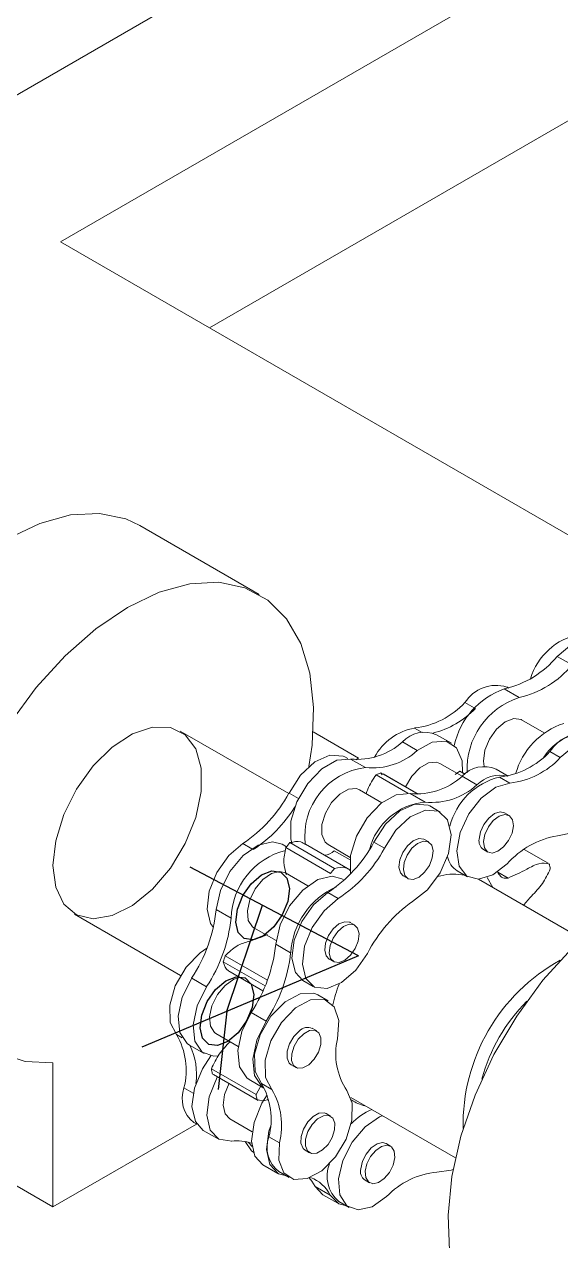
# Model space of a CAD drawing. Header units: millimetres. Extents: x 174 to 988, y 116 to 750.
# Drawn here: x 734.9 to 747.62, y 153.77 to 182.62 of the extents above; entities that cross this region are included whole.
import ezdxf

# ---------------------------------------------------------------- set-up
doc = ezdxf.new("R2010")
doc.units = ezdxf.units.MM
doc.linetypes.add('CENTERX2', pattern=[20.32, 12.7, -2.54, 2.54, -2.54])

msp = doc.modelspace()

# ---------------------------------------------------------------- linework, layer by layer
at = {"color": 7, "linetype": 'Continuous', "lineweight": 15}
for p, q in [((703.985, 163.204), (754.21, 192.198)), ((735.754, 177.461), (757.746, 190.157)), ((739.29, 175.42), (757.746, 186.074)), ((735.754, 177.461), (749.896, 169.297)), ((740.468, 169.098), (737.64, 170.731)), ((747.538, 167.627), (747.892, 167.423)), ((746.282, 166.854), (746.636, 166.65)), ((746.388, 166.875), (746.344, 166.901)), ((745.35, 166.532), (745.571, 166.404)), ((747.225, 165.815), (746.695, 166.121)), ((741.171, 164.371), (738.597, 165.857)), ((741.75, 165.836), (742.825, 165.215)), ((745.027, 165.566), (744.674, 165.77)), ((743.866, 165.598), (744.219, 165.394)), ((747.612, 165.226), (747.365, 165.369)), ((742.568, 165.201), (742.5, 165.241)), ((742.637, 165.192), (742.99, 164.988)), ((742.825, 165.215), (742.758, 165.176)), ((745.282, 164.784), (744.752, 165.089)), ((743.244, 164.818), (743.996, 164.384)), ((743.354, 164.864), (744.232, 164.358)), ((743.354, 164.864), (743.388, 164.817)), ((744.242, 164.357), (743.407, 164.84)), ((745.227, 164.903), (745.12, 164.823)), ((745.227, 164.903), (745.349, 164.833)), ((745.633, 164.578), (745.28, 164.782)), ((745.307, 164.861), (745.352, 164.835)), ((746.372, 164.789), (746.088, 164.953)), ((746.417, 164.621), (746.17, 164.764)), ((741.176, 164.381), (741.398, 164.252)), ((743.38, 164.155), (742.851, 164.461)), ((744.404, 164.172), (744.051, 164.376)), ((744.762, 163.935), (744.515, 164.078)), ((746.395, 163.852), (746.289, 163.914)), ((741.116, 163.11), (741.013, 163.17)), ((741.101, 163.092), (742.161, 162.48)), ((741.198, 163.209), (742.259, 162.597)), ((742.622, 162.561), (741.57, 163.169)), ((742.101, 163.162), (742.63, 162.856)), ((743.439, 163.074), (743.191, 163.217)), ((744.493, 163.224), (744.387, 163.285)), ((745.789, 163.048), (745.895, 162.986)), ((747.32, 162.722), (746.754, 163.049)), ((741.621, 162.184), (741.091, 162.489)), ((745.166, 162.541), (745.414, 162.398)), ((745.345, 162.438), (745.277, 162.447)), ((742.484, 162.32), (742.427, 162.353)), ((743.887, 162.419), (743.993, 162.358)), ((748.122, 160.926), (745.673, 162.34)), ((742.344, 161.881), (742.097, 162.024)), ((739.448, 161.619), (739.801, 161.415)), ((736.09, 161.513), (738.605, 160.061)), ((742.734, 161.252), (742.628, 161.314)), ((740.341, 161.19), (740.871, 160.885)), ((741.215, 160.598), (740.862, 160.802)), ((739.663, 160.527), (740.665, 159.949)), ((742.128, 160.448), (742.234, 160.386)), ((739.615, 160.384), (740.61, 159.809)), ((739.781, 160.141), (740.559, 159.692)), ((738.867, 159.997), (739.22, 159.792)), ((741.505, 159.941), (741.753, 159.798)), ((742.104, 159.453), (741.856, 159.596)), ((740.634, 158.976), (740.281, 159.18)), ((741.835, 158.742), (741.729, 158.804)), ((738.508, 158.657), (738.645, 158.578)), ((738.814, 158.408), (739.167, 158.204)), ((739.442, 158.68), (739.972, 158.374)), ((735.576, 154.567), (735.576, 157.987)), ((739.335, 157.843), (740.396, 157.231)), ((741.229, 157.937), (741.335, 157.876)), ((739.355, 157.728), (740.416, 157.116)), ((739.387, 157.708), (740.448, 157.096)), ((740.228, 157.592), (740.581, 157.387)), ((740.396, 157.231), (740.529, 157.479)), ((740.771, 157.351), (740.523, 157.494)), ((742.643, 157.161), (745.123, 155.73)), ((742.163, 156.719), (742.057, 156.78)), ((738.983, 156.534), (735.576, 154.567)), ((738.92, 156.571), (738.989, 156.531)), ((739.142, 156.384), (739.496, 156.18)), ((739.771, 156.657), (740.3, 156.351)), ((735.576, 154.567), (732.747, 156.2)), ((740.947, 156.085), (740.7, 156.228)), ((741.557, 155.914), (741.663, 155.853)), ((743.585, 156.008), (743.479, 156.069)), ((740.556, 155.568), (740.91, 155.364)), ((740.935, 155.407), (741.182, 155.264)), ((742.149, 154.849), (741.795, 155.053)), ((741.978, 154.857), (741.795, 155.053)), ((742.979, 155.203), (743.086, 155.142)), ((741.978, 154.857), (742.332, 154.653)), ((742.357, 154.697), (742.604, 154.554))]:
    msp.add_line(p, q, dxfattribs=at)
at = {"color": 8, "linetype": 'Continuous', "lineweight": 15}
for p, q in [((744.154, 165.928), (744.336, 165.823)), ((740.081, 163.187), (740.295, 163.064)), ((742.248, 163.014), (742.623, 162.797)), ((746.128, 162.511), (746.372, 162.37)), ((745.876, 162.383), (746.009, 162.146)), ((738.684, 157.391), (738.903, 157.265))]:
    msp.add_line(p, q, dxfattribs=at)
at = {"color": 7, "linetype": 'CENTERX2'}
for p, q in [((741.008, 161.479), (738.832, 162.627)), ((739.703, 159.209), (740.548, 161.722)), ((742.824, 160.521), (741.008, 161.479)), ((742.824, 160.521), (740.334, 159.474)), ((740.334, 159.474), (737.681, 158.359)), ((739.703, 159.209), (739.498, 157.351))]:
    msp.add_line(p, q, dxfattribs=at)
at = {"color": 7, "linetype": 'Continuous', "lineweight": 15, "flags": 128}
for points in [[(731.39, 159.905), (730.99, 160.205), (730.588, 160.709), (730.301, 161.347), (730.136, 162.101), (730.098, 162.947), (730.189, 163.863), (730.405, 164.821), (730.74, 165.793), (731.186, 166.752), (731.727, 167.669), (732.35, 168.517), (733.036, 169.273), (733.765, 169.914), (734.515, 170.421), (735.265, 170.78), (735.994, 170.981), (736.68, 171.017), (737.303, 170.887), (737.64, 170.731)], [(734.556, 166.036), (735.179, 166.885), (735.864, 167.64), (736.593, 168.281), (737.343, 168.788), (738.094, 169.147), (738.823, 169.348), (739.508, 169.384), (740.131, 169.254), (740.673, 168.963), (741.118, 168.518), (741.454, 167.933), (741.67, 167.225), (741.76, 166.414), (741.722, 165.523), (741.648, 165.014)], [(748.56, 167.997), (748.541, 168.007), (748.239, 168.052), (747.887, 167.918), (747.538, 167.627)], [(735.576, 162.664), (735.641, 163.253), (735.833, 163.874), (736.137, 164.48), (736.53, 165.028), (736.984, 165.476), (737.464, 165.791), (737.935, 165.95), (738.363, 165.941), (738.715, 165.765), (738.965, 165.434), (739.095, 164.974), (739.095, 164.418), (738.965, 163.808), (738.715, 163.188), (738.363, 162.606), (737.935, 162.103), (737.464, 161.718), (736.984, 161.479), (736.53, 161.403), (736.137, 161.497), (735.833, 161.752), (735.641, 162.152), (735.576, 162.664)], [(746.695, 166.121), (746.683, 166.127), (746.507, 166.152), (746.303, 166.073), (746.101, 165.902), (745.933, 165.666), (745.824, 165.4), (745.79, 165.145), (745.809, 165.013)], [(747.612, 165.226), (747.962, 165.521), (748.314, 165.649), (748.612, 165.591), (748.807, 165.355), (748.865, 164.98), (748.778, 164.529), (748.56, 164.074), (748.247, 163.691), (747.891, 163.444), (747.549, 163.372)], [(744.219, 165.394), (744.576, 165.591), (744.903, 165.614), (745.151, 165.46), (745.282, 165.152), (745.292, 164.869)], [(741.176, 164.381), (741.449, 164.807), (741.791, 165.127), (742.148, 165.287), (742.459, 165.262), (742.5, 165.241)], [(741.243, 163.197), (741.218, 163.303), (741.223, 163.719), (741.364, 164.179), (741.62, 164.614), (741.951, 164.96), (742.308, 165.162), (742.637, 165.192)], [(744.752, 165.089), (744.678, 165.118), (744.488, 165.103), (744.281, 164.987), (744.089, 164.787), (743.94, 164.535), (743.939, 164.532)], [(742.851, 164.461), (742.777, 164.49), (742.587, 164.474), (742.38, 164.358), (742.187, 164.159), (742.039, 163.907), (741.957, 163.64), (741.954, 163.4), (742.031, 163.222), (742.101, 163.162)], [(746.351, 162.706), (746.01, 162.444), (745.672, 162.34), (745.391, 162.412), (745.21, 162.648), (745.156, 163.012), (745.237, 163.448), (745.442, 163.889), (745.738, 164.267), (746.081, 164.524), (746.417, 164.621)], [(742.636, 162.467), (742.632, 162.487), (742.637, 162.902), (742.778, 163.362), (743.034, 163.798), (743.365, 164.143), (743.722, 164.346), (744.051, 164.376)], [(743.191, 163.217), (743.464, 163.644), (743.807, 163.963), (744.163, 164.124), (744.474, 164.098), (744.515, 164.078)], [(743.439, 163.074), (743.711, 163.501), (744.054, 163.82), (744.41, 163.981), (744.722, 163.955), (744.937, 163.749), (745.021, 163.394), (744.959, 162.951), (744.762, 162.491), (744.463, 162.091), (744.109, 161.816)], [(745.686, 163.293), (745.718, 163.467), (745.799, 163.642), (745.917, 163.793), (746.053, 163.897), (746.187, 163.937), (746.289, 163.914)], [(746.498, 163.607), (746.477, 163.752), (746.405, 163.846), (746.293, 163.876), (746.159, 163.835), (746.023, 163.732), (745.905, 163.581), (745.824, 163.405), (745.792, 163.232), (745.813, 163.087), (745.885, 162.992), (745.997, 162.963), (746.131, 163.003), (746.267, 163.107), (746.385, 163.258), (746.466, 163.433), (746.498, 163.607)], [(739.381, 161.195), (739.315, 161.291), (739.232, 161.631), (739.285, 162.057), (739.465, 162.502), (739.745, 162.9), (740.081, 163.187)], [(739.448, 161.619), (739.551, 162.073), (739.776, 162.523), (740.09, 162.9), (740.445, 163.149), (740.788, 163.231), (741.013, 163.17)], [(743.887, 162.419), (743.817, 162.494), (743.784, 162.629), (743.805, 162.799), (743.876, 162.976), (743.987, 163.135), (744.121, 163.251), (744.257, 163.306), (744.375, 163.292), (744.387, 163.285)], [(744.563, 163.15), (744.481, 163.23), (744.363, 163.244), (744.227, 163.189), (744.093, 163.074), (743.982, 162.915), (743.911, 162.737), (743.89, 162.568), (743.923, 162.433), (744.005, 162.352), (744.124, 162.338), (744.26, 162.393), (744.394, 162.509), (744.505, 162.667), (744.576, 162.845), (744.597, 163.014), (744.563, 163.15)], [(741.091, 162.489), (740.961, 162.524), (740.763, 162.477), (740.557, 162.332), (740.376, 162.113), (740.246, 161.852), (740.188, 161.589), (740.21, 161.364), (740.31, 161.212), (740.341, 161.19)], [(746.24, 151.333), (745.839, 151.633), (745.438, 152.137), (745.15, 152.775), (744.985, 153.528), (744.948, 154.375), (745.038, 155.291), (745.254, 156.249), (745.59, 157.221), (746.035, 158.18), (746.577, 159.096), (747.2, 159.945), (747.885, 160.701), (748.614, 161.342), (749.364, 161.849), (750.115, 162.208), (750.843, 162.408), (751.529, 162.444), (752.152, 162.315), (752.489, 162.158)], [(740.862, 160.802), (740.965, 161.256), (741.19, 161.706), (741.504, 162.084), (741.859, 162.332), (742.202, 162.414), (742.427, 162.353)], [(741.505, 159.941), (741.331, 160.127), (741.247, 160.468), (741.3, 160.893), (741.48, 161.339), (741.76, 161.736), (742.097, 162.024)], [(743.037, 160.581), (742.76, 160.181), (742.424, 159.888), (742.081, 159.748), (741.784, 159.782), (741.578, 159.984), (741.495, 160.325), (741.547, 160.75), (741.727, 161.196), (742.007, 161.593), (742.344, 161.881)], [(742.128, 160.448), (742.058, 160.522), (742.025, 160.657), (742.045, 160.827), (742.116, 161.004), (742.227, 161.163), (742.361, 161.279), (742.498, 161.334), (742.616, 161.32), (742.628, 161.314)], [(742.804, 161.178), (742.722, 161.259), (742.604, 161.273), (742.467, 161.218), (742.333, 161.102), (742.222, 160.943), (742.151, 160.766), (742.131, 160.596), (742.164, 160.461), (742.246, 160.38), (742.364, 160.366), (742.501, 160.421), (742.634, 160.537), (742.745, 160.696), (742.817, 160.873), (742.837, 161.042), (742.804, 161.178)], [(738.508, 158.657), (738.356, 158.945), (738.346, 159.353), (738.479, 159.814), (738.733, 160.253), (739.067, 160.597), (739.228, 160.704)], [(738.814, 158.408), (738.76, 158.444), (738.588, 158.706), (738.547, 159.092), (738.645, 159.545), (738.867, 159.997)], [(740.006, 160.011), (739.864, 159.967), (739.658, 159.822), (739.476, 159.603), (739.347, 159.341), (739.289, 159.079), (739.311, 158.854), (739.411, 158.702), (739.442, 158.68)], [(739.493, 158.149), (739.392, 158.143), (739.114, 158.24), (738.941, 158.502), (738.901, 158.888), (738.999, 159.341), (739.22, 159.792)], [(740.523, 157.494), (740.371, 157.781), (740.361, 158.189), (740.494, 158.651), (740.748, 159.089), (741.082, 159.433), (741.44, 159.626), (741.764, 159.635), (741.856, 159.596)], [(740.771, 157.351), (740.619, 157.638), (740.609, 158.046), (740.741, 158.508), (740.996, 158.946), (741.329, 159.29), (741.688, 159.483), (742.012, 159.492), (742.248, 159.317), (742.358, 158.987), (742.323, 158.554)], [(740.228, 157.592), (740.174, 157.628), (740.002, 157.89), (739.962, 158.276), (740.06, 158.729), (740.281, 159.18)], [(740.581, 157.387), (740.528, 157.424), (740.355, 157.685), (740.315, 158.072), (740.413, 158.525), (740.634, 158.976)], [(741.229, 157.937), (741.18, 157.98), (741.13, 158.1), (741.134, 158.262), (741.19, 158.44), (741.29, 158.607), (741.419, 158.738)], [(741.525, 158.677), (741.396, 158.546), (741.296, 158.378), (741.24, 158.2), (741.236, 158.039), (741.286, 157.919), (741.381, 157.858), (741.507, 157.866), (741.645, 157.941), (741.773, 158.073), (741.874, 158.24), (741.93, 158.418), (741.933, 158.579), (741.884, 158.7), (741.789, 158.76), (741.663, 158.753), (741.525, 158.677)], [(735.576, 157.987), (734.914, 158.019), (734.322, 158.216)], [(739.142, 156.384), (738.954, 156.591), (738.873, 156.947), (738.932, 157.387), (739.12, 157.846), (739.321, 158.15)], [(739.816, 156.125), (739.514, 156.171), (739.307, 156.387), (739.227, 156.743), (739.285, 157.183), (739.473, 157.642), (739.48, 157.654)], [(739.758, 157.5), (739.649, 157.234), (739.616, 156.979), (739.663, 156.774), (739.771, 156.657)], [(742.551, 157.328), (742.677, 157.029), (742.67, 156.625), (742.531, 156.178), (742.28, 155.757), (741.957, 155.427), (741.61, 155.238), (741.294, 155.22), (741.057, 155.374), (740.935, 155.678), (740.947, 156.085)], [(740.556, 155.568), (740.368, 155.775), (740.288, 156.131), (740.346, 156.571), (740.534, 157.03), (740.658, 157.229)], [(741.557, 155.914), (741.508, 155.957), (741.459, 156.077), (741.463, 156.238), (741.519, 156.416), (741.619, 156.583), (741.748, 156.715), (741.886, 156.79), (742.012, 156.798), (742.057, 156.78)], [(741.854, 156.654), (741.725, 156.522), (741.625, 156.355), (741.569, 156.177), (741.565, 156.016), (741.614, 155.895), (741.709, 155.835), (741.835, 155.842), (741.973, 155.918), (742.102, 156.049), (742.202, 156.217), (742.258, 156.395), (742.262, 156.556), (742.213, 156.676), (742.118, 156.737), (741.992, 156.729), (741.854, 156.654)], [(743.492, 154.813), (743.147, 154.573), (742.815, 154.496), (742.547, 154.594), (742.384, 154.852), (742.35, 155.231), (742.452, 155.672), (742.673, 156.107), (742.979, 156.471), (743.324, 156.706), (743.388, 156.732)], [(741.114, 155.304), (740.928, 155.354), (740.721, 155.571), (740.641, 155.926), (740.7, 156.367), (740.734, 156.479)], [(740.342, 155.86), (740.284, 155.9), (740.134, 156.12)], [(740.299, 156.001), (740.218, 156.095), (740.21, 156.103)], [(742.878, 155.474), (742.918, 155.65), (743.006, 155.823), (743.127, 155.968), (743.265, 156.063), (743.397, 156.093), (743.479, 156.069)], [(743.687, 155.737), (743.674, 155.888), (743.609, 155.991), (743.503, 156.031), (743.371, 156.002), (743.234, 155.907), (743.112, 155.762), (743.024, 155.588), (742.984, 155.413), (742.997, 155.262), (743.062, 155.159), (743.168, 155.119), (743.3, 155.148), (743.437, 155.243), (743.559, 155.388), (743.647, 155.562), (743.687, 155.737)], [(741.795, 155.053), (741.72, 155.175), (741.656, 155.254)], [(745.067, 155.458), (745.021, 155.439), (744.686, 155.394)], [(742.536, 154.594), (742.36, 154.639), (742.149, 154.849)]]:
    msp.add_lwpolyline(points, dxfattribs=at)
at = {"color": 7, "linetype": 'Continuous', "flags": 128}
for points in [[(740.116, 160.933), (739.97, 161.08), (739.912, 161.326), (739.951, 161.631), (740.081, 161.951), (740.281, 162.235), (740.523, 162.442), (740.768, 162.538), (740.98, 162.511), (741.126, 162.363), (741.184, 162.118), (741.145, 161.812), (741.016, 161.493), (740.815, 161.208), (740.573, 161.002), (740.328, 160.905), (740.116, 160.933)], [(740.135, 159.998), (740.281, 159.851), (740.339, 159.605), (740.3, 159.3), (740.17, 158.98), (739.97, 158.696), (739.728, 158.49), (739.483, 158.393), (739.271, 158.42), (739.125, 158.568), (739.067, 158.813), (739.106, 159.119), (739.236, 159.438), (739.436, 159.723), (739.678, 159.929), (739.923, 160.026), (740.135, 159.998)]]:
    msp.add_lwpolyline(points, dxfattribs=at)
at = {"color": 7, "linetype": 'Continuous', "lineweight": 15}
for centre, radius, start, end in [((748.375, 166.645), 1.54, 101.3712, 163.0191), ((745.766, 169.101), 2.305, 282.9458, 320.2582), ((746.12, 168.897), 2.305, 282.9458, 320.2582), ((746.881, 165.129), 1.826, 109.1507, 167.7748), ((746.088, 166.064), 0.874, 73.0008, 147.674), ((743.936, 167.844), 1.928, 276.4958, 317.1383), ((747.179, 164.957), 1.778, 107.7857, 182.8617), ((744.052, 167.9), 2.162, 284.4307, 315.6449), ((744.399, 164.594), 1.356, 100.4072, 151.7335), ((748.243, 164.37), 1.755, 108.144, 164.4676), ((744.391, 165.113), 0.715, 66.6901, 137.2675), ((748.438, 164.418), 1.468, 105.3317, 145.9512), ((748.104, 164.901), 0.874, 73.0008, 147.674), ((742.797, 166.771), 1.587, 264.2115, 312.355), ((743.15, 166.567), 1.587, 264.2115, 312.355), ((745.951, 166.68), 1.928, 276.4958, 317.1383), ((746.199, 166.538), 1.928, 276.4958, 317.1383), ((743.184, 163.366), 1.634, 96.7989, 186.7645), ((744.776, 161.328), 3.811, 111.9099, 113.7025), ((744.211, 165.954), 1.587, 264.2115, 312.355), ((746.541, 163.212), 1.596, 103.4583, 165.8973), ((744.484, 163.397), 1.679, 60.6379, 63.7297), ((745.805, 164.297), 0.715, 66.6901, 137.2675), ((746.177, 164.051), 0.758, 76.1959, 135.906), ((744.564, 165.75), 1.587, 264.2115, 312.355), ((738.223, 165.991), 3.363, 303.542, 331.401), ((738.509, 165.801), 3.303, 303.427, 328.1444), ((744.543, 162.673), 1.505, 95.2931, 165.9868), ((747.893, 161.342), 2.059, 99.631, 138.5053), ((741.526, 161.355), 1.726, 104.4917, 178.0152), ((747.293, 158.023), 8.002, 139.6062, 140.6979), ((740.238, 164.827), 3.363, 303.542, 331.401), ((740.486, 164.684), 3.363, 303.542, 331.401), ((745.923, 163.248), 0.241, 169.3088, 236.3158), ((741.973, 163.31), 0.404, 276.8154, 312.9319), ((745.442, 162.978), 0.517, 191.588, 237.7867), ((748.353, 157.411), 8.002, 139.6062, 140.6979), ((745.078, 161.319), 1.145, 80.0058, 108.8343), ((744.721, 161.69), 1.628, 28.2335, 30.4212), ((746.32, 162.547), 0.185, 207.7995, 286.5802), ((743.905, 162.049), 3.509, 8.8341, 10.7335), ((743.061, 160.479), 1.849, 114.3418, 176.3105), ((735.823, 162.002), 3.645, 326.6239, 353.9652), ((746.115, 158.991), 3.465, 125.3788, 152.6836), ((736.176, 161.798), 3.645, 326.6239, 353.9652), ((737.237, 161.186), 3.645, 326.6239, 353.9652), ((746.936, 158.002), 7.699, 160.8505, 161.9748), ((737.59, 160.981), 3.645, 326.6239, 353.9652), ((749.755, 156.52), 4.449, 118.8081, 181.1974), ((745.709, 158.542), 3.59, 158.5792, 166.7955), ((749.774, 156.509), 4.167, 135.1687, 164.8367), ((741.62, 158.552), 0.274, 66.5723, 137.1716), ((737.05, 157.809), 1.687, 345.6803, 30.2077), ((743.857, 158.205), 1.573, 167.1855, 213.8853), ((737.404, 157.716), 1.577, 352.083, 25.7702), ((742.748, 158.373), 3.454, 188.819, 190.7487), ((739.368, 157.143), 0.727, 160.0609, 231.9307), ((739.065, 156.645), 1.687, 345.6803, 30.2077), ((739.313, 156.502), 1.687, 345.6803, 30.2077), ((743.809, 157.76), 3.454, 188.819, 190.7487), ((743.132, 157.764), 0.811, 234.4673, 259.0479), ((743.639, 155.636), 1.336, 111.9375, 137.6056), ((739.96, 155.191), 0.945, 69.5552, 98.7866), ((741.383, 155.98), 0.727, 160.0609, 231.9307), ((742.861, 155.295), 0.782, 157.8405, 229.8587), ((741.39, 154.474), 0.847, 26.3281, 69.4336), ((743.126, 155.413), 0.256, 166.1731, 235.037), ((744.859, 153.521), 1.881, 95.2746, 136.6149)]:
    msp.add_arc(centre, radius, start, end, dxfattribs=at)
for points, knots in [([(743.244, 164.818), (743.166, 164.707), (743.065, 164.562), (743.02, 164.405), (743.01, 164.369)], [0, 0, 0, 0, 0.770936, 1, 1, 1, 1]), ([(741.101, 163.092), (741.075, 162.971), (741.024, 162.726), (741.091, 162.551), (741.112, 162.455), (741.113, 162.455)], [0, 0, 0, 0, 0.493403, 0.998703, 1, 1, 1, 1]), ([(741.198, 163.209), (741.29, 163.229), (741.434, 163.261), (741.531, 163.187), (741.566, 163.161)], [0, 0, 0, 0, 0.6391336, 1, 1, 1, 1]), ([(742.259, 162.597), (742.351, 162.617), (742.494, 162.648), (742.591, 162.575), (742.626, 162.549)], [0, 0, 0, 0, 0.6391336, 1, 1, 1, 1]), ([(747.353, 162.702), (747.273, 162.716), (747.111, 162.744), (746.763, 162.542), (746.52, 162.435), (746.372, 162.37)], [0, 0, 0, 0, 0.27559, 0.557814, 1, 1, 1, 1]), ([(747.373, 162.587), (747.316, 162.466), (747.202, 162.22), (746.949, 161.97), (746.802, 161.798), (746.739, 161.725)], [0, 0, 0, 0, 0.359454, 0.727575, 1, 1, 1, 1]), ([(739.663, 160.527), (739.754, 160.613), (739.938, 160.787), (740.274, 160.871), (740.515, 160.968), (740.662, 161.027)], [0, 0, 0, 0, 0.275581, 0.557808, 1, 1, 1, 1]), ([(739.615, 160.384), (739.645, 160.294), (739.681, 160.186), (739.768, 160.151), (739.783, 160.145)], [0, 0, 0, 0, 0.824954, 1, 1, 1, 1]), ([(739.335, 157.843), (739.392, 157.964), (739.507, 158.209), (739.686, 158.394), (739.777, 158.487)], [0, 0, 0, 0, 0.495137, 1, 1, 1, 1]), ([(740.416, 157.116), (740.493, 157.092), (740.573, 157.067), (740.668, 157.111), (740.67, 157.112)], [0, 0, 0, 0, 0.9772903, 1, 1, 1, 1])]:
    msp.add_open_spline(points, degree=3, knots=knots, dxfattribs=at)

doc.saveas('drawing.dxf')
